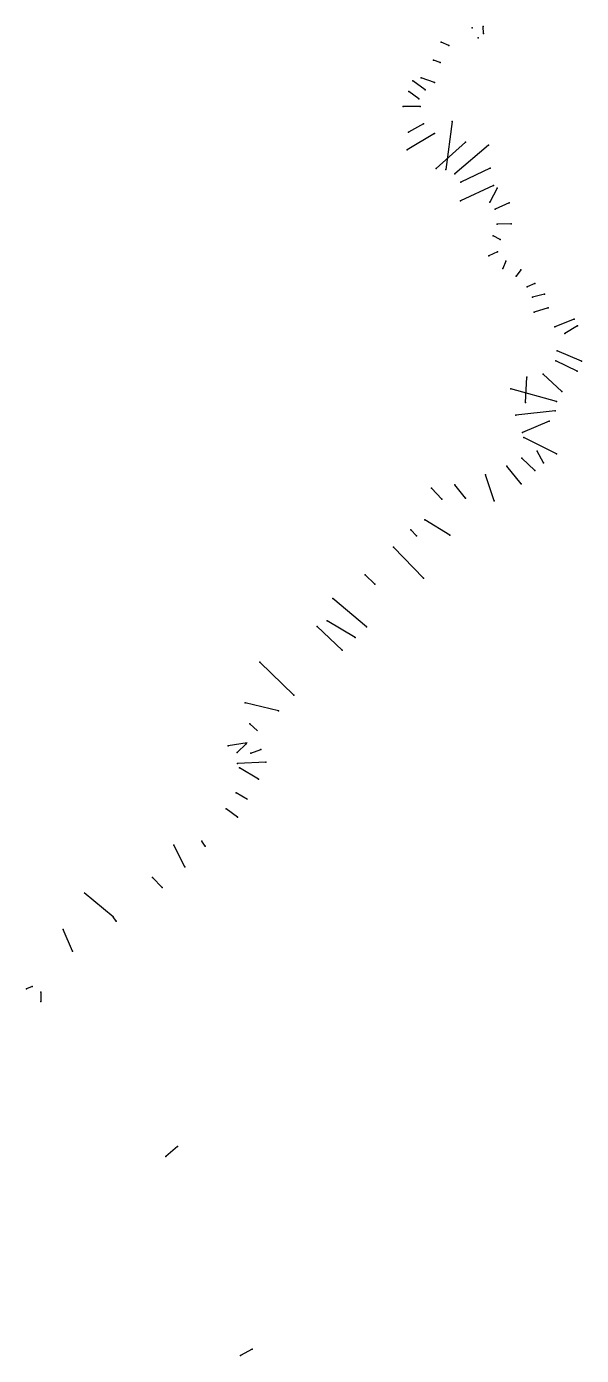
# Model space of a CAD drawing. Extents: x 1378830 to 1388352, y 4896740 to 4919552.
import ezdxf

# ---------------------------------------------------------------- set-up
doc = ezdxf.new("R2010")
doc.units = 0
doc.layers.add('DEFAULT', color=7, linetype='CONTINUOUS')
doc.layers.add('PNTS', color=1, linetype='CONTINUOUS')

msp = doc.modelspace()

# ---------------------------------------------------------------- linework, layer by layer
at = {"layer": 'DEFAULT'}
for p, q in [((1386672.06, 4919435.39), (1386664.04, 4919552.24)), ((1386074.26, 4919228.68), (1385946.73, 4919286.67)), ((1385925.43, 4918934.89), (1385814.54, 4918978.3)), ((1385669.12, 4918465.4), (1385456.51, 4918621.94)), ((1385829.14, 4918589.47), (1385603.44, 4918675.19)), ((1385561.03, 4918309.18), (1385391.26, 4918437.95)), ((1385583.28, 4918181.68), (1385292.45, 4918177.5)), ((1385643.37, 4917882.03), (1385386.69, 4917739.93)), ((1386131.36, 4917924.3), (1386023.32, 4917096.16)), ((1385833.01, 4917717.03), (1385360.27, 4917439.1)), ((1386360.08, 4917568.62), (1385856.66, 4917115.84)), ((1386757.9, 4917517.98), (1386181.47, 4917023.88)), ((1386785.43, 4917123.78), (1386283.88, 4916881.08)), ((1386842.31, 4916825.69), (1386279.41, 4916559.38)), ((1386906.93, 4916776.55), (1386780.35, 4916535.32)), ((1387109.21, 4916524.6), (1386874.39, 4916418.72)), ((1387143.9, 4916167.49), (1386907.99, 4916160.08)), ((1386959.18, 4915895.83), (1386837.47, 4915960.8)), ((1386912.59, 4915683.18), (1386765.72, 4915618.25)), ((1387052.01, 4915524.49), (1387001.18, 4915397.9)), ((1387309.99, 4915376.9), (1387233.56, 4915267.11)), ((1387552.13, 4915144.02), (1387418.65, 4915084.72)), ((1387720, 4914955.83), (1387514.89, 4914904.99)), ((1387783.01, 4914722.42), (1387543.63, 4914651.36)), ((1388224.92, 4914530.37), (1387896.2, 4914397.58)), ((1388283.18, 4914416.25), (1388064.71, 4914280.7)), ((1388351.93, 4913806.04), (1387935.56, 4913987.22)), ((1388278.06, 4913639.36), (1387911.13, 4913811.34)), ((1387393.2, 4913099.98), (1387417.44, 4913533.21)), ((1388013.03, 4913289.36), (1387694.83, 4913587.97)), ((1387921.92, 4913114.29), (1387140.4, 4913335.94)), ((1387902.05, 4912955.8), (1387228.62, 4912880.62)), ((1387798.47, 4912777.7), (1387343.17, 4912584.12)), ((1387924.11, 4912216.91), (1387364.77, 4912497.01)), ((1387553.68, 4911929.7), (1387329.65, 4912145.11)), ((1387701.27, 4912062.76), (1387590.45, 4912263.99)), ((1387320.49, 4911699.83), (1387069.99, 4912008.47)), ((1386363.14, 4911458.06), (1386180.68, 4911683.47)), ((1386853, 4911412.2), (1386704.16, 4911854.37)), ((1385956.39, 4911436.87), (1385778.38, 4911625.41)), ((1386096.02, 4910820.49), (1385665.1, 4911084.65)), ((1385521.97, 4910810.27), (1385422.39, 4910914.41)), ((1385642.25, 4910083.48), (1385128.23, 4910614.56)), ((1384805.08, 4909979.18), (1384639.66, 4910142.63)), ((1384661.29, 4909248.3), (1384088.12, 4909733.43)), ((1384247.06, 4908845.78), (1383816.9, 4909250.7)), ((1384469.94, 4909062.84), (1383988.13, 4909352.61)), ((1383414.45, 4908075.62), (1382832.03, 4908638.85)), ((1383153.04, 4907804.97), (1382582.78, 4907942.97)), ((1382791.74, 4907460.25), (1382662.58, 4907584.96)), ((1382614.06, 4907258.81), (1382290.19, 4907203.27)), ((1382595.84, 4907241.48), (1382442.11, 4907091.92)), ((1382679.16, 4907078.56), (1382847.69, 4907144.4)), ((1382935.95, 4906927.41), (1382449.18, 4906901.14)), ((1382810.75, 4906633.08), (1382486.61, 4906826.34)), ((1382622.1, 4906283.89), (1382426.3, 4906400.62)), ((1382622.1, 4906283.89), (1382426.3, 4906400.62)), ((1382452.58, 4905981.25), (1382253.56, 4906122.08)), ((1381546.96, 4905130.61), (1381358.61, 4905497.54)), ((1381897.66, 4905482.57), (1381835, 4905567.57)), ((1381158.64, 4904770.73), (1380988.38, 4904944.16)), ((1380314.29, 4904268.11), (1379816.42, 4904681.71)), ((1380366.65, 4904194.81), (1380314.29, 4904268.11)), ((1379618.21, 4903677.37), (1379459.9, 4904051.13)), ((1378923.8, 4903071.49), (1378830.19, 4903034.69)), ((1379073.21, 4902976.63), (1379072.6, 4902818.26)), ((1381422.59, 4900326.49), (1381221.88, 4900152.93)), ((1382699.21, 4896847.35), (1382503.78, 4896740.33)), ((1382699.21, 4896847.35), (1382503.78, 4896740.33))]:
    msp.add_line(p, q, dxfattribs=at)
at = {"layer": 'PNTS'}
for p in [(1386479.78, 4919530.83), (1386664.038, 4919552.245), (1386672.061, 4919435.388), (1385946.731, 4919286.672), (1386074.263, 4919228.679), (1386579, 4919357), (1385814.537, 4918978.304), (1385925.43, 4918934.886), (1385456.514, 4918621.94), (1385603.444, 4918675.194), (1385829.135, 4918589.472), (1385391.258, 4918437.946), (1385561.032, 4918309.177), (1385669.116, 4918465.398), (1385292.449, 4918177.501), (1385583.279, 4918181.676), (1385643.367, 4917882.031), (1386131.361, 4917924.3), (1385386.688, 4917739.931), (1385833.01, 4917717.032), (1386360.075, 4917568.625), (1385360.271, 4917439.099), (1386757.901, 4917517.984), (1385856.657, 4917115.844), (1386785.425, 4917123.779), (1386023.315, 4917096.164), (1386181.467, 4917023.885), (1386283.877, 4916881.083), (1386842.308, 4916825.688), (1386906.93, 4916776.552), (1386279.408, 4916559.383), (1386780.349, 4916535.316), (1387109.213, 4916524.599), (1386874.391, 4916418.72), (1386907.994, 4916160.077), (1387143.901, 4916167.487), (1386837.467, 4915960.802), (1386959.182, 4915895.828), (1386765.719, 4915618.246), (1386912.589, 4915683.178), (1387052.01, 4915524.486), (1387001.183, 4915397.898), (1387309.992, 4915376.902), (1387233.563, 4915267.114), (1387418.646, 4915084.72), (1387552.127, 4915144.022), (1387514.89, 4914904.992), (1387720.004, 4914955.828), (1387543.631, 4914651.358), (1387783.012, 4914722.417), (1387896.202, 4914397.577), (1388224.916, 4914530.367), (1388283.177, 4914416.255), (1388064.711, 4914280.699), (1387935.561, 4913987.216), (1387911.134, 4913811.34), (1388351.926, 4913806.045), (1387417.437, 4913533.206), (1387694.831, 4913587.97), (1388278.059, 4913639.362), (1387140.399, 4913335.936), (1388013.026, 4913289.356), (1387393.201, 4913099.98), (1387921.923, 4913114.288), (1387228.621, 4912880.624), (1387798.469, 4912777.705), (1387902.048, 4912955.8), (1387343.172, 4912584.122), (1387364.767, 4912497.011), (1387329.653, 4912145.106), (1387590.449, 4912263.995), (1387924.105, 4912216.911), (1387069.993, 4912008.472), (1387553.684, 4911929.697), (1387701.271, 4912062.759), (1386180.683, 4911683.472), (1386704.157, 4911854.375), (1387320.492, 4911699.834), (1385778.384, 4911625.415), (1385956.386, 4911436.867), (1386363.135, 4911458.057), (1386853.001, 4911412.199), (1385665.099, 4911084.646), (1385422.385, 4910914.411), (1385521.971, 4910810.275), (1386096.023, 4910820.492), (1385128.23, 4910614.561), (1384639.662, 4910142.629), (1385642.249, 4910083.484), (1384805.081, 4909979.182), (1384088.115, 4909733.426), (1383816.903, 4909250.702), (1383988.131, 4909352.61), (1384661.288, 4909248.301), (1384469.944, 4909062.842), (1384247.062, 4908845.783), (1382832.027, 4908638.849), (1383414.447, 4908075.618), (1382582.781, 4907942.971), (1383153.043, 4907804.97), (1382662.582, 4907584.96), (1382290.188, 4907203.267), (1382442.114, 4907091.921), (1382595.844, 4907241.483), (1382679.156, 4907078.556), (1382847.692, 4907144.396), (1382449.176, 4906901.141), (1382935.952, 4906927.406), (1382486.607, 4906826.339), (1382810.752, 4906633.083), (1382426.3, 4906400.625), (1382253.555, 4906122.082), (1382452.575, 4905981.25), (1381358.605, 4905497.545), (1381835.001, 4905567.574), (1381897.66, 4905482.574), (1381546.961, 4905130.609), (1380988.38, 4904944.162), (1381158.642, 4904770.733), (1380314.29, 4904268.11), (1380366.653, 4904194.808), (1379459.902, 4904051.13), (1379618.212, 4903677.372), (1378830.191, 4903034.689), (1378923.8, 4903071.493), (1379073.207, 4902976.626), (1379072.601, 4902818.257), (1381422.589, 4900326.492), (1381221.876, 4900152.93), (1382699.21, 4896847.347), (1382503.783, 4896740.326)]:
    msp.add_point(p, dxfattribs=at)

doc.saveas('drawing.dxf')
